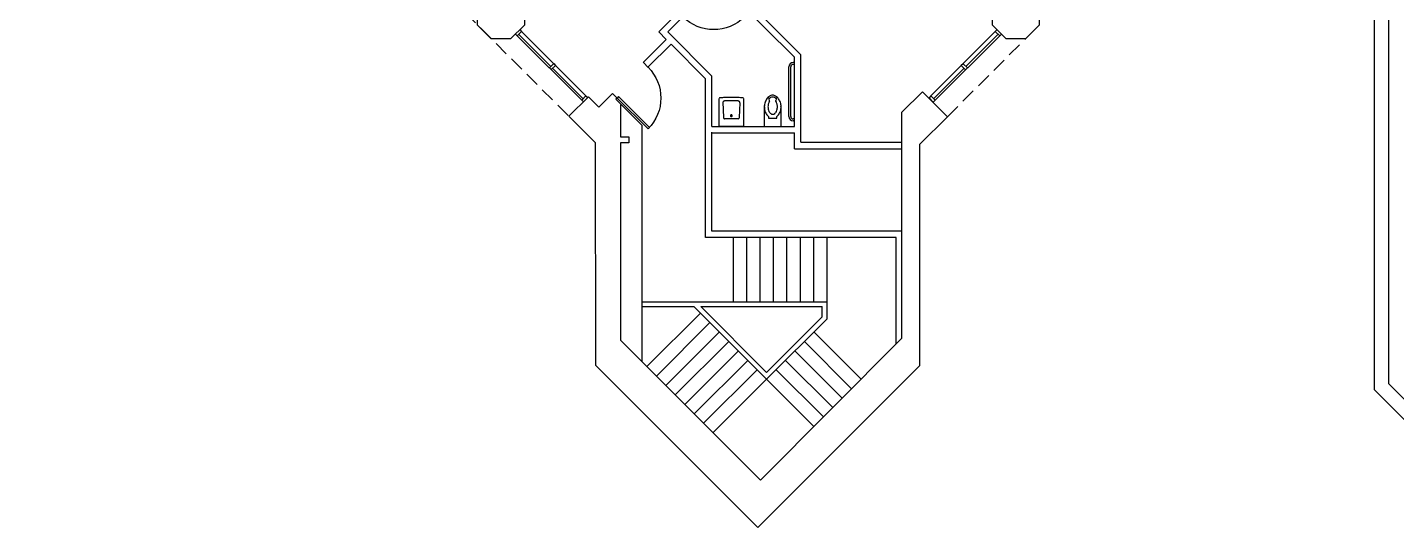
# Model space of a CAD drawing. Header units: inches. Extents: x -59 to 5682, y -269 to 4477.
# Drawn here: x 1088 to 2217, y -31 to 382 of the extents above; entities that cross this region are included whole.
import ezdxf

# ---------------------------------------------------------------- set-up
doc = ezdxf.new("R2010")
doc.units = ezdxf.units.IN
doc.header["$LTSCALE"] = 96
doc.header["$MEASUREMENT"] = 0
doc.linetypes.add('DASHED4', pattern=[0.1875, 0.125, -0.0625])
doc.layers.get('0').update_dxf_attribs({"linetype": 'CONTINUOUS'})
for name, color, linetype in [('A-DOOR', 2, 'CONTINUOUS'), ('A-FLOR-PFIX', 2, 'CONTINUOUS'), ('A-FLOR-STRS', 2, 'CONTINUOUS'), ('A-GLAZ', 2, 'CONTINUOUS'), ('A-GLAZ-SILL', 1, 'CONTINUOUS'), ('A-WALL-ABOVE', 8, 'DASHED4'), ('A-WALL-FULL', 6, 'CONTINUOUS'), ('L-PLNT', 8, 'CONTINUOUS')]:
    doc.layers.add(name, color=color, linetype=linetype)

# ---------------------------------------------------------------- blocks, each defined once
blk = doc.blocks.new('*U24')
for p, q in [((0, 0), (0, 0)), ((36, 0), (36, 0))]:
    blk.add_line(p, q)
blk.add_lwpolyline([(0, 0), (0, 36), (1.75, 36), (1.75, 0)], close=True)
blk.add_arc((0, 0), 36, 0, 90)
blk = doc.blocks.new('*U29')
for p, q in [((0, 0), (0, 0)), ((-36, 0), (-36, 0))]:
    blk.add_line(p, q)
blk.add_lwpolyline([(0, 0), (0, 36), (-1.75, 36), (-1.75, 0)], close=True)
blk.add_arc((0, 0), 36, 90, 180)

msp = doc.modelspace()

# ---------------------------------------------------------------- linework, layer by layer
at = {"layer": 'A-FLOR-PFIX'}
for p, q in [((1720.5, 352.9), (1719.5, 352.9)), ((1720.5, 351.4), (1719.5, 351.4)), ((1716, 308.4), (1716, 349.4)), ((1717.5, 308.4), (1717.5, 349.4)), ((1658.5, 300.8), (1658.5, 323.3)), ((1661.6, 320.3), (1662, 307.5)), ((1674.1, 321.3), (1663, 321.3)), ((1675.6, 319.7), (1675.1, 307.5)), ((1678.5, 323.3), (1678.5, 300.8)), ((1700.1, 321.6), (1699.4, 323.8)), ((1705.8, 323.8), (1705.1, 321.6)), ((1674.1, 306.6), (1662.9, 306.6)), ((1695.5, 315.1), (1695.5, 300.3)), ((1699.1, 308.5), (1699.1, 307)), ((1699.1, 307), (1706.1, 307)), ((1706.1, 307), (1706.1, 308.5)), ((1709.5, 300.3), (1709.5, 315.1)), ((1720.5, 306.4), (1719.5, 306.4)), ((1720.5, 304.9), (1719.5, 304.9)), ((1678, 300.3), (1659, 300.3)), ((1695.5, 300.3), (1709.5, 300.3))]:
    msp.add_line(p, q, dxfattribs=at)
for centre, radius, start, end in [((1719.5, 349.4), 3.5, 90, 180), ((1719.5, 349.4), 2, 90, 180), ((1658.9, 323.4), 0.312, 146.68, 165.9106), ((1659.1, 323.3), 0.578, 165.9109, 180), ((1659.2, 323.1), 0.783, 137.7325, 146.6803), ((1659.2, 323.1), 0.783, 128.785, 137.7328), ((1659, 323.2), 0.578, 95.4652, 109.5543), ((1658.9, 323.5), 0.312, 109.5539, 128.7846), ((1671.5, 193.5), 130.9, 93.6433, 95.465), ((1662.4, 319.9), 0.86, 154.7819, 171.5323), ((1663.3, 319.8), 1.77, 171.5323, 183.1799), ((1664.7, 318.8), 3.41, 148.2375, 154.7819), ((1662.7, 320), 1.08, 136.5898, 148.2374), ((1662.7, 320), 1.08, 124.9424, 136.59), ((1664, 318.1), 3.41, 118.3981, 124.9424), ((1662.8, 320.4), 0.86, 101.6475, 118.3979), ((1663, 319.5), 1.77, 89.9999, 101.6475), ((1665.5, 287.2), 37, 90.2176, 93.6434), ((1668.5, -515.3), 839.5, 90, 90.2175), ((1668.5, -515.3), 839.5, 89.7825, 90), ((1671.6, 287.2), 37, 86.3566, 89.7824), ((1665.6, 193.5), 130.9, 84.535, 86.3567), ((1674.1, 319.5), 1.77, 78.3525, 90.0001), ((1674.3, 320.4), 0.86, 61.6021, 78.3525), ((1673, 318.1), 3.41, 55.0576, 61.6019), ((1674.4, 320), 1.08, 43.41, 55.0576), ((1674.4, 320), 1.08, 31.7626, 43.4102), ((1672.4, 318.8), 3.41, 25.2181, 31.7625), ((1674.7, 319.9), 0.86, 8.4677, 25.2181), ((1673.8, 319.8), 1.77, 356.8201, 8.4677), ((1678, 323.2), 0.578, 70.4457, 84.5348), ((1678.1, 323.5), 0.312, 51.2154, 70.4461), ((1677.8, 323.1), 0.783, 42.2672, 51.215), ((1677.8, 323.1), 0.783, 33.3197, 42.2675), ((1678.2, 323.4), 0.312, 14.0894, 33.32), ((1678, 323.3), 0.578, 360, 14.0891), ((1712.4, 315.1), 16.8, 165.0711, 180), ((1708.1, 316.5), 12.4, 171.7349, 197.1416), ((1707.5, 316.4), 11.8, 147.2315, 165.071), ((1704.5, 318.4), 8.18, 122.7617, 147.2315), ((1698.9, 323.6), 0.5, 18.2438, 135.6721), ((1708.1, 316.5), 9.38, 162.8584, 180), ((1708.1, 316.5), 9.38, 180, 197.1416), ((1705.4, 317.3), 6.56, 144.4829, 162.8583), ((1704.5, 318.4), 6.68, 122.7617, 136.3142), ((1702.5, 321.4), 4.62, 90, 122.7617), ((1699.6, 321.4), 0.5, 324.4828, 18.2438), ((1702.5, 321.4), 3.12, 90, 122.7618), ((1702.5, 321.4), 4.62, 57.2383, 90), ((1702.5, 321.4), 3.12, 57.2382, 90), ((1700.6, 318.4), 6.68, 42.7565, 57.2383), ((1700.6, 318.4), 8.18, 43.3097, 57.2384), ((1705.5, 321.4), 0.5, 161.7562, 215.5172), ((1699.8, 317.3), 6.56, 17.1417, 35.5171), ((1706.3, 323.6), 0.5, 46.5741, 161.7562), ((1697.1, 316.5), 9.38, 0, 17.1416), ((1697.1, 316.5), 9.38, 342.8584, 360), ((1701.5, 318.6), 7.43, 36.6725, 46.5742), ((1699.8, 317.3), 9.56, 17.1416, 36.6725), ((1697.1, 316.5), 12.4, 0, 17.1416), ((1697.1, 316.5), 12.4, 342.8584, 360), ((1692.7, 315.1), 16.8, 360, 5.1954), ((1663.1, 307.6), 1.15, 183.18, 197.6499), ((1662.6, 307.4), 0.631, 197.6497, 217.2485), ((1663.3, 308), 1.54, 217.2488, 226.59), ((1663.3, 308), 1.54, 226.59, 235.9312), ((1662.8, 307.2), 0.631, 235.9309, 255.5297), ((1662.9, 307.7), 1.15, 255.5301, 270), ((1668.5, 309.1), 0.75, 150.0002, 160.0002), ((1668.5, 309.1), 0.75, 159.9997, 169.9997), ((1668.5, 309.1), 0.75, 170.0001, 180.0001), ((1668.5, 309.1), 0.75, 179.9999, 189.9999), ((1668.5, 309.1), 0.75, 190.0003, 200.0003), ((1668.5, 309.1), 0.75, 199.9998, 209.9998), ((1668.5, 309.1), 0.75, 140, 150), ((1668.5, 309.1), 0.75, 210, 220), ((1668.5, 309.1), 0.75, 120, 130), ((1668.5, 309.1), 0.75, 130, 140), ((1668.5, 309.1), 0.75, 220, 230), ((1668.5, 309.1), 0.75, 230, 240), ((1668.5, 309.1), 0.75, 109.9998, 119.9998), ((1668.5, 309.1), 0.75, 240.0002, 250.0002), ((1668.5, 309.1), 0.75, 100.0003, 110.0003), ((1668.5, 309.1), 0.75, 249.9997, 259.9997), ((1668.5, 309.1), 0.75, 89.9999, 99.9999), ((1668.5, 309.1), 0.75, 260.0001, 270.0001), ((1668.5, 309.1), 0.75, 80.0001, 90.0001), ((1668.5, 309.1), 0.75, 269.9999, 279.9999), ((1668.5, 309.1), 0.75, 69.9997, 79.9997), ((1668.5, 309.1), 0.75, 280.0003, 290.0003), ((1668.5, 309.1), 0.75, 60.0002, 70.0002), ((1668.5, 309.1), 0.75, 289.9998, 299.9998), ((1668.5, 309.1), 0.75, 50, 60), ((1668.5, 309.1), 0.75, 300, 310), ((1668.5, 309.1), 0.75, 40, 50), ((1668.5, 309.1), 0.75, 310, 320), ((1668.5, 309.1), 0.75, 30, 40), ((1668.5, 309.1), 0.75, 320, 330), ((1668.5, 309.1), 0.75, 19.9998, 29.9998), ((1668.5, 309.1), 0.75, 10.0003, 20.0003), ((1668.5, 309.1), 0.75, 339.9997, 349.9997), ((1668.5, 309.1), 0.75, 330.0002, 340.0002), ((1668.5, 309.1), 0.75, 359.9999, 9.9999), ((1668.5, 309.1), 0.75, 350.0001, 0.0001), ((1674.1, 307.7), 1.15, 270, 284.4699), ((1674.2, 307.2), 0.631, 284.4703, 304.0691), ((1673.7, 308), 1.54, 304.0688, 313.41), ((1673.7, 308), 1.54, 313.41, 322.7512), ((1674.5, 307.4), 0.631, 322.7515, 342.3503), ((1674, 307.6), 1.15, 342.3501, 356.82), ((1705.4, 315.6), 9.56, 197.1417, 216.6724), ((1703.7, 314.4), 7.43, 216.6725, 231.8648), ((1705.4, 315.6), 6.56, 197.1417, 216.6725), ((1703.7, 314.4), 4.43, 216.6725, 231.8648), ((1702.6, 313.1), 2.76, 233.419, 306.581), ((1701.5, 314.4), 4.43, 308.1352, 323.3275), ((1699.8, 315.6), 6.56, 323.3275, 342.8583), ((1701.5, 314.4), 7.43, 308.1352, 323.3275), ((1699.8, 315.6), 9.56, 323.3276, 342.8583), ((1719.5, 308.4), 3.5, 180, 270), ((1719.5, 308.4), 2, 180, 270), ((1659.1, 300.8), 0.574, 180.0002, 195.0001), ((1658.9, 300.7), 0.321, 194.9996, 215.1036), ((1659.2, 300.9), 0.753, 215.1037, 224.9998), ((1659.2, 300.9), 0.753, 225.0002, 234.8963), ((1659, 300.6), 0.321, 234.8964, 255.0004), ((1659, 300.8), 0.574, 254.9999, 269.9998), ((1678, 300.8), 0.574, 270.0002, 285.0001), ((1678.1, 300.6), 0.321, 284.9996, 305.1036), ((1677.8, 300.9), 0.753, 305.1037, 314.9998), ((1677.8, 300.9), 0.753, 315.0002, 324.8963), ((1678, 300.8), 0.574, 344.9999, 359.9998), ((1678.2, 300.7), 0.321, 324.8964, 345.0004)]:
    msp.add_arc(centre, radius, start, end, dxfattribs=at)
at = {"layer": 'A-FLOR-STRS'}
for p, q in [((1670.4, 155.6), (1670.4, 208.6)), ((1681.4, 155.6), (1681.4, 208.6)), ((1692.4, 155.6), (1692.4, 208.6)), ((1703.4, 155.6), (1703.4, 208.6)), ((1714.4, 155.6), (1714.4, 208.6)), ((1725.4, 155.6), (1725.4, 208.6)), ((1736.4, 155.6), (1736.4, 208.6)), ((1747.4, 154.7), (1747.4, 208.6)), ((1643.2, 146.2), (1599, 102.1)), ((1650.9, 138.5), (1606.8, 94.3)), ((1658.7, 130.7), (1614.5, 86.5)), ((1736.5, 130.7), (1775.5, 91.7)), ((1666.5, 122.9), (1622.3, 78.8)), ((1674.3, 115.1), (1630.1, 71)), ((1720.9, 115.1), (1759.9, 76.1)), ((1728.7, 122.9), (1767.7, 83.9)), ((1682, 107.3), (1637.9, 63.2)), ((1713.2, 107.3), (1752.1, 68.3)), ((1689.8, 99.6), (1645.7, 55.4)), ((1697.6, 91.8), (1653.4, 47.6)), ((1697.6, 91.8), (1736.6, 52.8)), ((1705.4, 99.6), (1744.4, 60.6))]:
    msp.add_line(p, q, dxfattribs=at)
at = {"layer": 'A-GLAZ'}
for p, q in [((1493.2, 376.4), (1519.8, 349.8)), ((1888.4, 376.3), (1861.8, 349.7)), ((1521.2, 348.3), (1546.4, 323.1)), ((1860.4, 348.3), (1835.2, 323.1))]:
    msp.add_line(p, q, dxfattribs=at)
at = {"layer": 'A-GLAZ-SILL'}
for p, q in [((1545.2, 321.9), (1491.9, 375.1)), ((1495.5, 378.7), (1548.7, 325.4)), ((1886.1, 378.6), (1832.9, 325.4)), ((1836.4, 321.8), (1889.7, 375.1))]:
    msp.add_line(p, q, dxfattribs=at)
at = {"layer": 'A-WALL-ABOVE'}
for p, q in [((316.3, 1527), (1534.7, 308.6)), ((1846.7, 308.3), (1911, 372.6))]:
    msp.add_line(p, q, dxfattribs=at)
at = {"layer": 'A-WALL-FULL'}
for p, q in [((1720.5, 357.3), (1657.8, 419.9)), ((1725.8, 359.4), (1661.6, 423.7)), ((1608.7, 378.2), (1624.8, 394.3)), ((1628.5, 390.6), (1616.1, 378.2)), ((1614.9, 372), (1608.7, 378.2)), ((1652.5, 341.8), (1616.1, 378.2)), ((1614.9, 372), (1595.9, 353.1)), ((1618.8, 368.1), (1599.8, 349.2)), ((1647.3, 339.6), (1618.8, 368.1)), ((1600, 349), (1596.1, 352.9)), ((1720.5, 300.3), (1720.5, 357.3)), ((1725.8, 287.2), (1725.8, 359.4)), ((1647.3, 208.6), (1647.3, 339.6)), ((1652.5, 300.3), (1652.5, 341.8)), ((1570.7, 327.5), (1559.4, 316.2)), ((1574.4, 323.7), (1570.7, 327.5)), ((1809, 312), (1826.1, 328.9)), ((1826.1, 328.9), (1846.7, 308.3)), ((1550.9, 324.8), (1534.7, 308.6)), ((1550.9, 324.8), (1559.4, 316.2)), ((1574.4, 323.7), (1573.3, 322.7)), ((1594.7, 301.3), (1573.3, 322.7)), ((1577.1, 318.1), (1577.1, 291.6)), ((1534.7, 308.6), (1556.6, 286.7)), ((1809, 125.6), (1809, 312)), ((1824, 285.6), (1846.7, 308.3)), ((1594.7, 301.3), (1594.7, 106.4)), ((1652.5, 300.3), (1720.5, 300.3)), ((1652.5, 213.9), (1652.5, 295.5)), ((1652.5, 295), (1720.5, 295)), ((1720.5, 281.9), (1720.5, 295)), ((1556.7, 103), (1556.6, 286.7)), ((1577.1, 291.6), (1584.1, 291.6)), ((1584.1, 286.6), (1577.1, 286.6)), ((1577.1, 286.6), (1577.1, 124)), ((1584.1, 291.6), (1584.1, 286.6)), ((1725.8, 287.2), (1809, 287.2)), ((1824, 103), (1824, 285.6)), ((1720.5, 281.9), (1809, 281.9)), ((1804.5, 208.6), (1647.3, 208.6)), ((1809, 213.9), (1652.5, 213.9)), ((1804.5, 121), (1804.5, 208.6)), ((1594.7, 155.6), (1747.4, 155.6)), ((1594.7, 151.6), (1637.7, 151.6)), ((1697.6, 91.8), (1637.7, 151.6)), ((1697.6, 97.4), (1643.4, 151.6)), ((1643.4, 151.6), (1743.4, 151.6)), ((1743.4, 143.2), (1743.4, 151.6)), ((1747.4, 141.5), (1747.4, 155.6)), ((1743.4, 143.2), (1697.6, 97.4)), ((1747.4, 141.5), (1697.6, 91.8)), ((1692.5, 8.5), (1809, 125.6)), ((1577.1, 124), (1692.5, 8.5)), ((1690.3, -30.7), (1556.7, 103)), ((1824, 103), (1690.3, -30.7))]:
    msp.add_line(p, q, dxfattribs=at)
for points in [[(1470.6, 411.2), (1486.6, 411.2), (1497.9, 399.9), (1497.9, 383.9), (1486.6, 372.6), (1470.6, 372.6), (1459.3, 383.9), (1459.3, 399.9)], [(1895, 411.2), (1911, 411.2), (1922.3, 399.9), (1922.3, 383.9), (1911, 372.6), (1895, 372.6), (1883.7, 383.9), (1883.7, 399.9)], [(1520, 347.1), (1518.5, 348.5), (1522.1, 352.1), (1523.5, 350.6)], [(1861.6, 347), (1863.1, 348.5), (1859.5, 352), (1858.1, 350.6)], [(1835, 320.4), (1836.4, 321.8), (1832.9, 325.4), (1831.5, 323.9)]]:
    msp.add_lwpolyline(points, close=True, dxfattribs=at)
for points in [[(1494.1, 380.1), (1495.5, 378.7), (1491.9, 375.1), (1490.5, 376.5)], [(1887.5, 380), (1886.1, 378.6), (1889.7, 375.1), (1891.1, 376.5)], [(1546.6, 320.5), (1545.2, 321.9), (1548.7, 325.4), (1550.1, 324)]]:
    msp.add_lwpolyline(points, dxfattribs=at)
at = {"layer": 'L-PLNT'}
for p, q in [((2198.6, 82.9), (2198.6, 623.6)), ((2210.6, 87.9), (2210.6, 623.6)), ((2311.6, -30.1), (2198.6, 82.9)), ((2311.6, -13.2), (2210.6, 87.9))]:
    msp.add_line(p, q, dxfattribs=at)

# ---------------------------------------------------------------- block references
at = {"layer": 'A-DOOR'}
for name, p, xscale, rotation in [('*U29', (1654, 416.1), -1, 225.0000000000275), ('*U24', (1574.4, 323.7), -0.9999999999999998, 225.0000000000276)]:
    msp.add_blockref(name, p, dxfattribs=dict(at, xscale=xscale, rotation=rotation))

doc.saveas('drawing.dxf')
